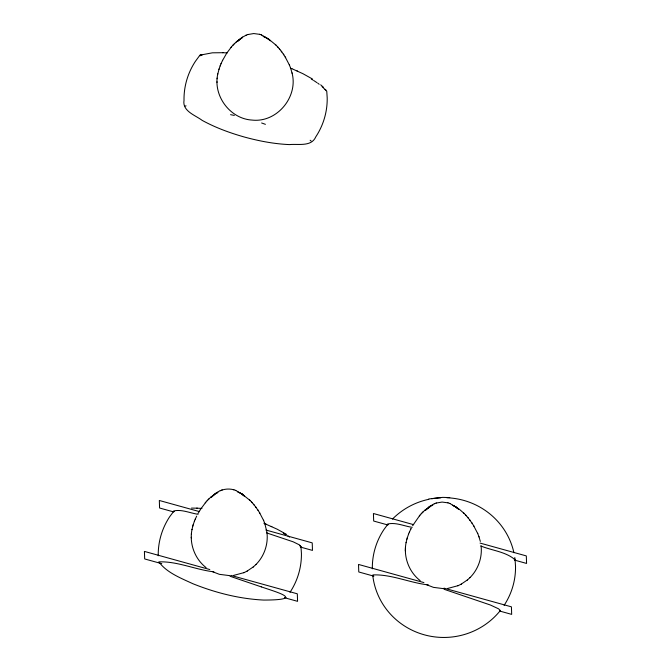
<?xml version="1.0" encoding="UTF-8"?>
<svg xmlns="http://www.w3.org/2000/svg" width="671" height="671" viewBox="0 0 671 671"><rect width="100%" height="100%" fill="white"/><g stroke="black" fill="none" stroke-linecap="round" stroke-linejoin="round"><path stroke-width="1.01" d="M206.106 567.616C194.699 558.842 189.054 543.418 192.04 529.352M292.019 72.887C298.452 96.775 277.039 122.843 252.153 120.084C229.901 118.859 212.749 95.5 217.815 73.869M420.205 580.65C408.79 571.885 403.17 556.452 406.14 542.386M405.51 546.639L405.359 550.908M191.26 537.874L191.285 537.236M191.386 534.233L191.411 533.604M217.043 82.39L217.069 81.753M217.161 78.759L217.186 78.121M217.748 74.179L219.065 69.012M192.803 526.123L193.29 524.496M191.965 529.662L192.879 525.821M406.911 539.165L407.389 537.53M406.064 542.696L406.978 538.855M220.13 65.968L221.153 63.443M194.347 521.442L195.378 518.918M408.446 534.485L409.478 531.96M218.947 69.365L220.247 65.632M193.164 524.839L194.464 521.107M407.272 537.882L408.564 534.15M261.329 586.89C278.247 592.644 305.02 600 263.72 600.067C239.362 598.884 215.391 592.761 192.812 583.695C180.902 578.159 166.5 572.564 158.876 561.87C177.32 561.166 195.412 569.696 213.873 571.835M444.194 589.306L490.342 604.99L498.478 608.773L499.92 610.082L500.004 610.945A71.604 69.876 -1.9 0 1 424.257 634.8A71.604 69.876 -1.9 0 1 372.791 575.668L372.975 574.913C391.554 574.208 409.763 582.831 428.366 584.919M222.453 60.642L226.647 53.269L231.554 46.769M196.678 516.125L195.194 519.304M410.778 529.159L411.122 528.421M220.977 63.82L222.621 60.281M409.302 532.338L410.946 528.79M198.029 513.474L199.95 510.22M412.59 525.728L419.878 515.278M200.168 509.851L205.779 502.243M387.846 524.219L383.753 529.796A71.604 69.876 -1.9 0 0 372.338 568.823M232.954 45.209L234.724 43.414M207.171 500.683L208.941 498.888M421.279 513.726L423.04 511.923M231.017 47.373L233.449 44.655M205.234 502.847L207.666 500.138M255.827 564.63C264.106 556.469 268.299 544.458 266.999 532.917M419.333 515.882L421.765 513.172M469.926 577.664C478.205 569.503 482.399 557.492 481.099 545.959M236.226 42.038L237.391 41.048M210.442 497.521L211.608 496.532M246.995 571.189L253.453 566.794M424.542 510.556L425.708 509.566M461.103 584.223L467.553 579.828M234.204 43.883L236.687 41.619M208.429 499.367L210.904 497.094M253.185 567.045L256.129 564.345M422.529 512.401L425.003 510.136M467.284 580.08L470.228 577.379M240.604 38.507L237.308 41.568L240.461 38.91M214.821 493.982L211.524 497.052L214.678 494.393M428.928 507.024L425.632 510.086L430.455 506.37L425.473 509.742M239.22 39.681L242.483 37.685M241.996 37.467L246.173 35.16M216.213 492.942C221.262 489.335 227.939 488.069 233.919 489.813M213.437 495.156L216.699 493.16M430.312 505.984L434.489 503.678M240.335 38.708L242.491 37.131M237.148 41.233L239.43 39.522M214.552 494.192L216.708 492.615M211.373 496.708L213.646 495.005M428.652 507.226L430.807 505.649M200.059 55.131L212.388 52.816L223.107 52.699M185.154 106.06L186.052 105.842M216.179 493.437L217.974 492.539M233.5 575.441L243.992 572.631M447.599 588.475L458.092 585.674M243.799 572.732L247.238 571.071M430.631 506.278L432.795 505.229M457.899 585.766L461.338 584.106M173.697 511.361L169.654 516.762A71.604 69.876 -1.9 0 0 158.23 555.789M247.859 34.54L253.755 33.55L259.702 34.338M222.218 489.964L220.205 490.711M436.175 503.057L442.072 502.067L448.018 502.847M245.98 35.236L248.002 34.489M434.305 503.745L436.318 502.998M202.038 55.148L199.362 55.936L195.437 61.287A71.604 69.876 -1.9 0 0 184.013 100.314C182.168 111.193 195.269 115.169 202.156 120.369C215.5 127.683 229.876 132.933 244.487 137.06C259.191 141.061 274.263 143.963 289.503 144.592C298.218 143.703 311.453 147.041 315.781 136.85A71.604 69.876 -1.9 0 0 327.196 97.823L326.76 91.264L322.088 86.576M200.092 55.106L200.956 54.913M428.853 498.956L442.751 497.379L449.755 497.588M191.47 508.09L197.324 508.182M229.943 575.668L219.367 574.326L212.481 571.675M444.043 588.71L433.466 587.368L426.58 584.709M222.52 52.665L227.226 52.934M196.746 508.148L201.954 508.442M234.338 115.42L230.564 114.666M412.212 527.339C404.269 526.173 395.873 522.172 387.888 523.967L387.687 524.428L388.417 524.655M198.113 514.296C190.17 513.139 181.774 509.13 173.781 510.925L173.588 511.394L174.317 511.621M413.663 524.672L373.428 513.516L373.68 521.048L387.763 524.948M480.059 543.082L526.324 555.915L526.576 563.439L514.506 560.092M514.347 559.572L515.076 559.782C505.9 551.637 491.902 550.614 480.721 545.934M199.564 511.637L159.329 500.482L159.572 508.006L173.655 511.914M265.951 530.048L312.225 542.873L312.476 550.405L300.407 547.058M300.239 546.538L300.977 546.739L301.422 553.298A71.604 69.876 -1.9 0 1 289.998 592.325M423.913 582.579L358.524 564.445L358.775 571.977L373.864 576.163M444.026 588.157L511.428 606.844L511.671 614.376L499.601 611.021M372.774 575.383L373.512 575.584M499.442 610.509L500.172 610.711M209.805 569.545L144.424 551.411L144.676 558.943L161.77 563.682M230.933 575.399L297.32 593.81L297.572 601.333L284.496 597.71M158.675 562.348L159.404 562.55M285.343 597.467L286.072 597.676M449.704 503.409L456.246 507.184M261.388 34.892L267.93 38.675M235.605 490.375L242.147 494.15M261.313 586.89L230.086 576.272M266.622 532.9L293.177 541.816L299.283 544.802L300.977 546.739L299.727 545.338M259.543 34.288L261.598 34.959M447.859 502.797L449.914 503.476M233.76 489.763L235.815 490.442M265.414 124.328L261.623 122.986M263.896 523.271L277.198 529.209L286.685 534.493M312.46 79.01L302.982 73.726L291.373 68.459L291.868 68.677M271.235 526.383L271.822 526.643M297.018 70.908L297.605 71.16M265.59 523.942L266.093 524.16M263.326 36.385L266.102 37.643M263.166 36.326L268.752 39.161L275.882 45.024M452.38 505.221L454.426 506.16M237.542 491.868L240.327 493.126M453.655 505.8L459.45 509.339L464.198 513.541M242.29 494.233L250.098 500.507M240.059 493.051L242.516 494.359M311.369 79.119L312.912 80.025M283.279 533.235L285.586 534.594M313.676 80.478L316.964 82.659M287.893 535.953L289.536 537.043M267.192 38.331L269.096 39.664L268.643 39.321M455.517 506.848L457.421 508.182L456.968 507.838M241.409 493.814L243.321 495.148L242.86 494.795M317.786 83.204L319.211 84.286M325.066 89.318L325.989 90.048M310.161 140.256L311.084 140.977M269.272 39.824L270.354 40.78L267.67 38.448M457.588 508.341L458.679 509.297L455.986 506.966M243.489 495.299L244.58 496.263L241.887 493.931M320.671 84.814L323.615 87.448M277.358 46.559L279.857 49.436M465.674 515.076L468.173 517.953M251.575 502.042L254.074 504.911M275.345 44.471L277.937 47.171M463.669 512.988L466.261 515.689M249.562 499.945L252.153 502.646M281.266 51.231L283.833 54.821M469.583 519.748L472.149 523.33M255.483 506.706L258.05 510.296M279.329 48.773L281.828 51.944M467.645 517.282L470.145 520.461M253.546 504.248L256.045 507.419M285.175 56.934L289.436 65.087M473.491 525.443L477.76 533.604M259.392 512.409L263.661 520.562M283.372 54.099L285.661 57.689M471.688 522.617L473.978 526.207M257.589 509.583L259.878 513.164M478.926 536.632L480.335 541.405M290.602 68.115L292.111 73.223M264.827 523.598L266.932 532.288M477.635 533.277L479.06 536.968M289.31 64.76L290.736 68.45M263.527 520.243L264.953 523.934M504.097 605.359A71.604 69.876 -1.9 0 0 515.521 566.332L515.06 559.488A71.604 69.876 -1.9 0 0 514.8 557.551M392.485 519.06A71.604 69.876 -1.9 0 1 428.819 499.299M431.78 498.729A71.604 69.876 -1.9 0 1 440.763 497.773M446.785 497.748A71.604 69.876 -1.9 0 1 513.919 552.728"/></g></svg>
